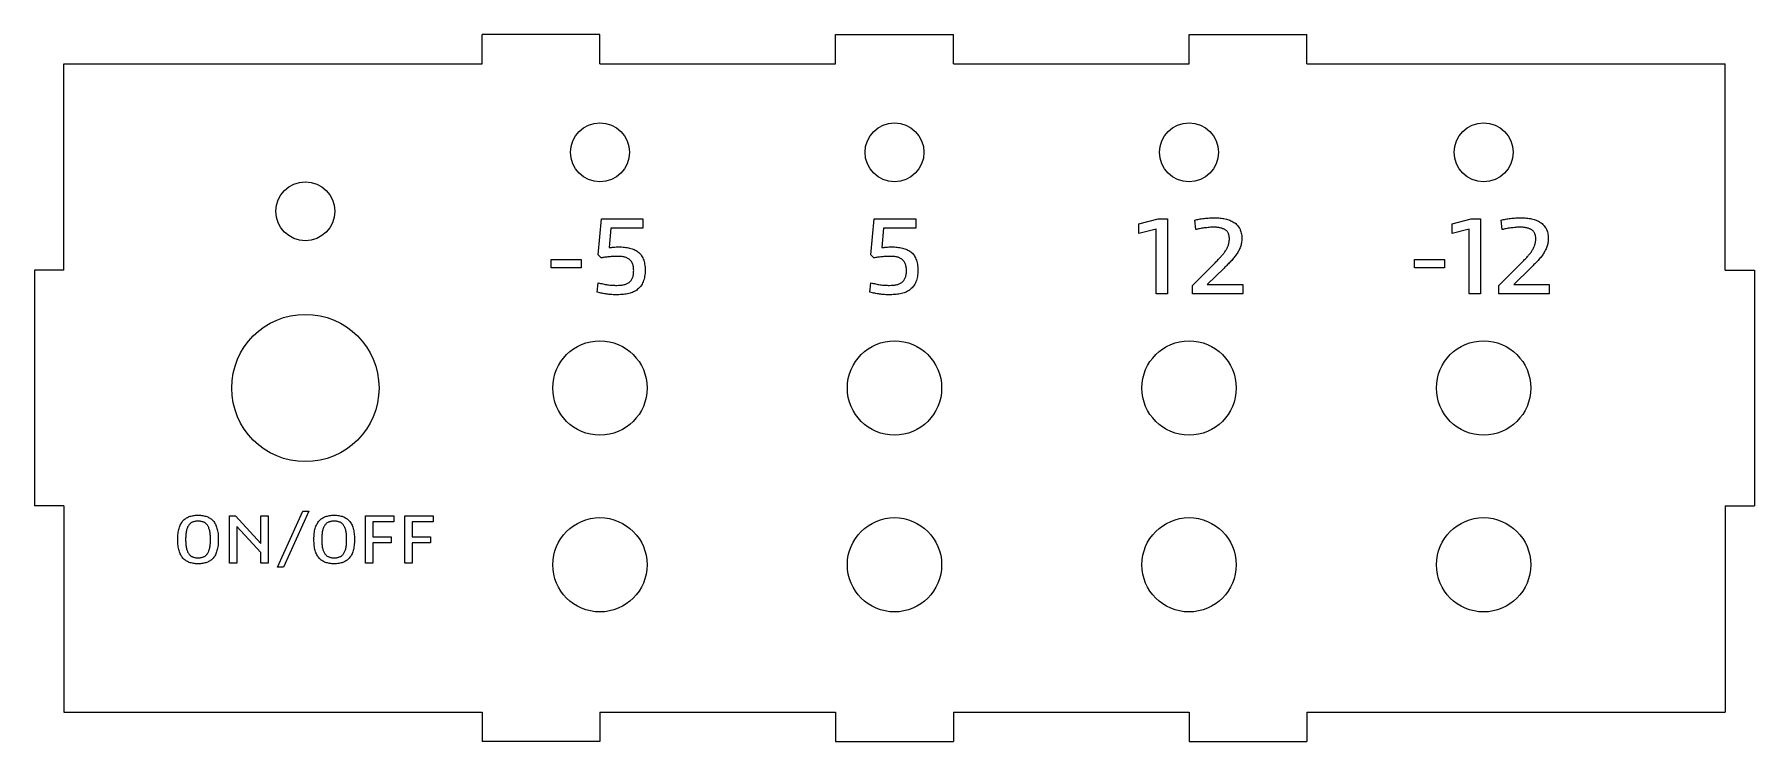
# Model space of a CAD drawing. Header units: millimetres. Extents: x -73 to 73, y -30 to 30.
import ezdxf

# ---------------------------------------------------------------- set-up
doc = ezdxf.new("R2010")
doc.units = ezdxf.units.MM

msp = doc.modelspace()

# ---------------------------------------------------------------- linework, layer by layer
at = {"color": 7, "linetype": 'Continuous', "lineweight": 25}
for p, q in [((-35, 27.5), (-35, 30)), ((-25, 30), (-35, 30)), ((-25, 27.5), (-25, 30)), ((-5, 27.5), (-5, 30)), ((-5, 30), (5, 30)), ((5, 27.5), (5, 30)), ((25, 27.5), (25, 30)), ((25, 30), (35, 30)), ((35, 27.5), (35, 30)), ((-70.5, 10), (-70.5, 27.5)), ((-70.5, 27.5), (-35, 27.5)), ((-25, 27.5), (-5, 27.5)), ((5, 27.5), (25, 27.5)), ((35, 27.5), (70.5, 27.5)), ((70.5, 10), (70.5, 27.5)), ((-25.14, 11.29), (-24.87, 14.35)), ((-24.87, 14.35), (-21.35, 14.35)), ((-24.08, 13.56), (-24.23, 11.91)), ((-21.35, 13.56), (-24.08, 13.56)), ((-21.35, 14.35), (-21.35, 13.56)), ((-2, 11.29), (-1.72, 14.35)), ((-1.72, 14.35), (1.8, 14.35)), ((-0.93, 13.56), (-1.08, 11.91)), ((1.8, 13.56), (-0.93, 13.56)), ((1.8, 14.35), (1.8, 13.56)), ((20.75, 13.92), (22.38, 14.35)), ((20.75, 13.12), (20.75, 13.92)), ((22.2, 13.49), (20.75, 13.12)), ((22.2, 8), (22.2, 13.49)), ((22.38, 14.35), (23.17, 14.35)), ((23.17, 14.35), (23.17, 8)), ((25.57, 13.44), (25.48, 14.24)), ((47.32, 13.92), (48.95, 14.35)), ((47.32, 13.12), (47.32, 13.92)), ((48.77, 13.49), (47.32, 13.12)), ((48.77, 8), (48.77, 13.49)), ((48.95, 14.35), (49.74, 14.35)), ((49.74, 14.35), (49.74, 8)), ((51.58, 13.44), (51.48, 14.24)), ((-29.13, 10.91), (-26.58, 10.91)), ((-29.13, 10.2), (-29.13, 10.91)), ((-26.58, 10.91), (-26.58, 10.2)), ((-24.9, 11.04), (-25.14, 11.29)), ((-1.76, 11.04), (-2, 11.29)), ((25.3, 8.71), (27.22, 10.63)), ((44.14, 10.91), (46.68, 10.91)), ((44.14, 10.2), (44.14, 10.91)), ((46.68, 10.91), (46.68, 10.2)), ((51.3, 8.71), (53.23, 10.63)), ((-73, 10), (-73, -10)), ((-70.5, 10), (-73, 10)), ((-26.58, 10.2), (-29.13, 10.2)), ((-25.23, 8.13), (-25.14, 8.92)), ((-2.08, 8.13), (-2, 8.92)), ((27.97, 10.17), (26.55, 8.79)), ((26.55, 8.79), (29.56, 8.79)), ((29.56, 8.79), (29.56, 8)), ((46.68, 10.2), (44.14, 10.2)), ((53.98, 10.17), (52.56, 8.79)), ((52.56, 8.79), (55.56, 8.79)), ((55.56, 8.79), (55.56, 8)), ((70.5, 10), (73, 10)), ((73, 10), (73, -10)), ((23.17, 8), (22.2, 8)), ((25.3, 8), (25.3, 8.71)), ((29.56, 8), (25.3, 8)), ((49.74, 8), (48.77, 8)), ((51.3, 8), (51.3, 8.71)), ((55.56, 8), (51.3, 8)), ((-70.5, -10), (-73, -10)), ((-70.5, -10), (-70.5, -27.5)), ((70.5, -10), (73, -10)), ((70.5, -10), (70.5, -27.5)), ((-56.44, -10.85), (-55.94, -10.85)), ((-56.44, -14.85), (-56.44, -10.85)), ((-55.94, -10.85), (-53.78, -13.19)), ((-53.78, -10.85), (-53.17, -10.85)), ((-53.78, -13.19), (-53.78, -10.85)), ((-53.17, -10.85), (-53.17, -14.85)), ((-52.37, -15.19), (-50.23, -10.46)), ((-49.71, -10.46), (-51.85, -15.19)), ((-50.23, -10.46), (-49.71, -10.46)), ((-44.89, -10.85), (-42.48, -10.85)), ((-44.89, -14.85), (-44.89, -10.85)), ((-44.28, -11.35), (-44.28, -12.63)), ((-42.48, -11.35), (-44.28, -11.35)), ((-42.48, -10.85), (-42.48, -11.35)), ((-41.56, -10.85), (-39.15, -10.85)), ((-41.56, -14.85), (-41.56, -10.85)), ((-40.94, -11.35), (-40.94, -12.63)), ((-39.15, -11.35), (-40.94, -11.35)), ((-39.15, -10.85), (-39.15, -11.35)), ((-55.83, -11.75), (-55.83, -14.85)), ((-53.78, -13.95), (-55.83, -11.75)), ((-44.28, -12.63), (-42.71, -12.63)), ((-44.28, -13.13), (-44.28, -14.85)), ((-42.71, -13.13), (-44.28, -13.13)), ((-42.71, -12.63), (-42.71, -13.13)), ((-40.94, -12.63), (-39.37, -12.63)), ((-40.94, -13.13), (-40.94, -14.85)), ((-39.37, -13.13), (-40.94, -13.13)), ((-39.37, -12.63), (-39.37, -13.13)), ((-53.78, -14.85), (-53.78, -13.95)), ((-55.83, -14.85), (-56.44, -14.85)), ((-53.17, -14.85), (-53.78, -14.85)), ((-51.85, -15.19), (-52.37, -15.19)), ((-44.28, -14.85), (-44.89, -14.85)), ((-40.94, -14.85), (-41.56, -14.85)), ((-70.5, -27.5), (-35, -27.5)), ((-35, -27.5), (-35, -30)), ((-25, -27.5), (-25, -30)), ((-25, -27.5), (-5, -27.5)), ((-5, -27.5), (-5, -30)), ((5, -27.5), (25, -27.5)), ((5, -27.5), (5, -30)), ((25, -27.5), (25, -30)), ((35, -27.5), (70.5, -27.5)), ((35, -27.5), (35, -30)), ((-25, -30), (-35, -30)), ((-5, -30), (5, -30)), ((25, -30), (35, -30))]:
    msp.add_line(p, q, dxfattribs=at)
for centre, radius in [((-25, 20), 2.5), ((0, 20), 2.5), ((25, 20), 2.5), ((50, 20), 2.5), ((-50, 15), 2.5), ((-50, 0), 6.25), ((-25, 0), 4), ((0, 0), 4), ((25, 0), 4), ((50, 0), 4), ((-25, -15), 4), ((0, -15), 4), ((25, -15), 4), ((50, -15), 4)]:
    msp.add_circle(centre, radius, dxfattribs=at)
for points, knots in [([(25.48, 14.24), (25.54, 14.25), (25.66, 14.29), (25.86, 14.33), (26.06, 14.37), (26.36, 14.4), (26.73, 14.43), (27.02, 14.44), (27.17, 14.44)], [0, 0, 0, 0, 0.109274, 0.22599, 0.349864, 0.481732, 0.747677, 1, 1, 1, 1]), ([(27.1, 13.64), (27.04, 13.64), (26.91, 13.64), (26.71, 13.63), (26.51, 13.6), (26.29, 13.58), (26.09, 13.55), (25.9, 13.51), (25.72, 13.48), (25.62, 13.45), (25.57, 13.44)], [0, 0, 0, 0, 0.117252, 0.247373, 0.385026, 0.524761, 0.661436, 0.791493, 0.906437, 1, 1, 1, 1]), ([(28.42, 12.66), (28.42, 12.7), (28.42, 12.78), (28.4, 12.9), (28.37, 13.01), (28.34, 13.11), (28.29, 13.2), (28.23, 13.29), (28.16, 13.36), (28.07, 13.42), (27.98, 13.47), (27.88, 13.52), (27.77, 13.56), (27.65, 13.59), (27.53, 13.61), (27.39, 13.63), (27.25, 13.64), (27.15, 13.64), (27.1, 13.64)], [0, 0, 0, 0, 0.06797, 0.131374, 0.190878, 0.247026, 0.301281, 0.35459, 0.407773, 0.461954, 0.517931, 0.576428, 0.637876, 0.702174, 0.770624, 0.842809, 0.91892, 1, 1, 1, 1]), ([(27.17, 14.44), (27.24, 14.44), (27.4, 14.44), (27.63, 14.42), (27.85, 14.39), (28.07, 14.35), (28.27, 14.3), (28.46, 14.23), (28.64, 14.15), (28.81, 14.06), (28.96, 13.95), (29.09, 13.82), (29.21, 13.68), (29.3, 13.52), (29.38, 13.34), (29.44, 13.14), (29.48, 12.93), (29.48, 12.78), (29.48, 12.7)], [0, 0, 0, 0, 0.072543, 0.142733, 0.210798, 0.276904, 0.34096, 0.402211, 0.461504, 0.51917, 0.575514, 0.630966, 0.686684, 0.743341, 0.801698, 0.863255, 0.929073, 1, 1, 1, 1]), ([(51.48, 14.24), (51.54, 14.25), (51.67, 14.29), (51.86, 14.33), (52.07, 14.37), (52.36, 14.4), (52.73, 14.43), (53.03, 14.44), (53.17, 14.44)], [0, 0, 0, 0, 0.109274, 0.22599, 0.349864, 0.481732, 0.747677, 1, 1, 1, 1]), ([(53.1, 13.64), (53.04, 13.64), (52.92, 13.64), (52.72, 13.63), (52.51, 13.6), (52.3, 13.58), (52.09, 13.55), (51.9, 13.51), (51.73, 13.48), (51.63, 13.45), (51.58, 13.44)], [0, 0, 0, 0, 0.117252, 0.247373, 0.385026, 0.524761, 0.661436, 0.791493, 0.906437, 1, 1, 1, 1]), ([(54.43, 12.66), (54.43, 12.7), (54.42, 12.78), (54.41, 12.9), (54.38, 13.01), (54.34, 13.11), (54.29, 13.2), (54.23, 13.29), (54.16, 13.36), (54.08, 13.42), (53.99, 13.47), (53.89, 13.52), (53.78, 13.56), (53.66, 13.59), (53.53, 13.61), (53.4, 13.63), (53.25, 13.64), (53.15, 13.64), (53.1, 13.64)], [0, 0, 0, 0, 0.06797, 0.131374, 0.190878, 0.247026, 0.301281, 0.35459, 0.407773, 0.461954, 0.517931, 0.576428, 0.637876, 0.702174, 0.770624, 0.842809, 0.91892, 1, 1, 1, 1]), ([(53.17, 14.44), (53.25, 14.44), (53.41, 14.44), (53.64, 14.42), (53.86, 14.39), (54.07, 14.35), (54.28, 14.3), (54.47, 14.23), (54.65, 14.15), (54.81, 14.06), (54.96, 13.95), (55.09, 13.82), (55.21, 13.68), (55.31, 13.52), (55.39, 13.34), (55.45, 13.14), (55.48, 12.93), (55.48, 12.78), (55.49, 12.7)], [0, 0, 0, 0, 0.0725435, 0.1427328, 0.210798, 0.2769038, 0.34096, 0.4022112, 0.4615045, 0.5191705, 0.5755139, 0.630966, 0.6866837, 0.7433413, 0.801698, 0.8632554, 0.9290734, 1, 1, 1, 1]), ([(-24.23, 11.91), (-24.2, 11.91), (-24.15, 11.92), (-24.06, 11.93), (-23.96, 11.94), (-23.81, 11.95), (-23.63, 11.97), (-23.48, 11.97), (-23.41, 11.97)], [0, 0, 0, 0, 0.094556, 0.2024249, 0.3252945, 0.4598435, 0.7385799, 1, 1, 1, 1]), ([(-23.41, 11.97), (-23.33, 11.97), (-23.16, 11.97), (-22.92, 11.95), (-22.7, 11.92), (-22.48, 11.88), (-22.28, 11.82), (-22.09, 11.75), (-21.92, 11.66), (-21.77, 11.55), (-21.63, 11.43), (-21.51, 11.29), (-21.41, 11.12), (-21.32, 10.94), (-21.25, 10.74), (-21.2, 10.51), (-21.17, 10.26), (-21.17, 10.08), (-21.16, 9.99)], [0, 0, 0, 0, 0.0726668, 0.1423163, 0.2083669, 0.2718554, 0.3323888, 0.3899098, 0.4449029, 0.4985005, 0.5516399, 0.605717, 0.6611919, 0.7193903, 0.7814997, 0.8481327, 0.9209146, 1, 1, 1, 1]), ([(-1.08, 11.91), (-1.06, 11.91), (-1, 11.92), (-0.91, 11.93), (-0.81, 11.94), (-0.67, 11.95), (-0.48, 11.97), (-0.33, 11.97), (-0.26, 11.97)], [0, 0, 0, 0, 0.094556, 0.2024249, 0.3252945, 0.4598435, 0.7385799, 1, 1, 1, 1]), ([(-0.26, 11.97), (-0.18, 11.97), (-0.01, 11.97), (0.22, 11.95), (0.45, 11.92), (0.67, 11.88), (0.87, 11.82), (1.05, 11.75), (1.22, 11.66), (1.38, 11.55), (1.52, 11.43), (1.64, 11.29), (1.74, 11.12), (1.83, 10.94), (1.9, 10.74), (1.95, 10.51), (1.98, 10.26), (1.98, 10.08), (1.98, 9.99)], [0, 0, 0, 0, 0.072667, 0.142316, 0.208367, 0.271855, 0.332389, 0.38991, 0.444903, 0.498501, 0.55164, 0.605717, 0.661192, 0.71939, 0.7815, 0.848133, 0.920915, 1, 1, 1, 1]), ([(27.22, 10.63), (27.31, 10.72), (27.47, 10.89), (27.71, 11.14), (27.92, 11.38), (28.09, 11.62), (28.24, 11.87), (28.33, 12.08), (28.38, 12.25), (28.4, 12.38), (28.42, 12.52), (28.42, 12.61), (28.42, 12.66)], [0, 0, 0, 0, 0.150883, 0.292174, 0.424621, 0.547782, 0.664514, 0.775468, 0.83057, 0.885809, 0.942486, 1, 1, 1, 1]), ([(29.48, 12.7), (29.48, 12.64), (29.48, 12.51), (29.45, 12.32), (29.42, 12.14), (29.36, 11.97), (29.29, 11.81), (29.22, 11.65), (29.13, 11.49), (29, 11.29), (28.81, 11.04), (28.55, 10.75), (28.27, 10.46), (28.07, 10.27), (27.97, 10.17)], [0, 0, 0, 0, 0.064007, 0.126185, 0.185976, 0.244947, 0.303159, 0.361399, 0.420092, 0.479243, 0.600734, 0.727962, 0.861098, 1, 1, 1, 1]), ([(53.23, 10.63), (53.31, 10.72), (53.48, 10.89), (53.72, 11.14), (53.92, 11.38), (54.1, 11.62), (54.24, 11.87), (54.33, 12.08), (54.38, 12.25), (54.41, 12.38), (54.42, 12.52), (54.43, 12.61), (54.43, 12.66)], [0, 0, 0, 0, 0.150883, 0.292174, 0.424621, 0.547782, 0.664514, 0.775468, 0.83057, 0.885809, 0.942486, 1, 1, 1, 1]), ([(55.49, 12.7), (55.48, 12.64), (55.48, 12.51), (55.46, 12.32), (55.42, 12.14), (55.37, 11.97), (55.3, 11.81), (55.22, 11.65), (55.14, 11.49), (55.01, 11.29), (54.82, 11.04), (54.56, 10.75), (54.27, 10.46), (54.08, 10.27), (53.98, 10.17)], [0, 0, 0, 0, 0.064007, 0.126185, 0.185976, 0.244947, 0.303159, 0.361399, 0.420092, 0.479243, 0.600734, 0.727962, 0.861098, 1, 1, 1, 1]), ([(-23.55, 11.17), (-23.61, 11.17), (-23.71, 11.17), (-23.88, 11.16), (-24.05, 11.15), (-24.29, 11.13), (-24.57, 11.09), (-24.8, 11.06), (-24.9, 11.04)], [0, 0, 0, 0, 0.115556, 0.236316, 0.364342, 0.498874, 0.761354, 1, 1, 1, 1]), ([(-22.13, 9.96), (-22.14, 10.02), (-22.14, 10.13), (-22.16, 10.29), (-22.19, 10.43), (-22.23, 10.55), (-22.29, 10.67), (-22.36, 10.77), (-22.44, 10.85), (-22.53, 10.93), (-22.63, 10.99), (-22.73, 11.05), (-22.85, 11.09), (-23.02, 11.13), (-23.26, 11.17), (-23.45, 11.17), (-23.55, 11.17)], [0, 0, 0, 0, 0.079488, 0.15242, 0.218913, 0.280914, 0.339356, 0.39514, 0.448652, 0.502287, 0.556474, 0.612332, 0.669682, 0.730581, 0.859581, 1, 1, 1, 1]), ([(-0.41, 11.17), (-0.46, 11.17), (-0.56, 11.17), (-0.73, 11.16), (-0.9, 11.15), (-1.14, 11.13), (-1.43, 11.09), (-1.65, 11.06), (-1.76, 11.04)], [0, 0, 0, 0, 0.115556, 0.236316, 0.364342, 0.498874, 0.761354, 1, 1, 1, 1]), ([(1.01, 9.96), (1.01, 10.02), (1.01, 10.13), (0.99, 10.29), (0.96, 10.43), (0.91, 10.55), (0.85, 10.67), (0.79, 10.77), (0.71, 10.85), (0.62, 10.93), (0.52, 10.99), (0.41, 11.05), (0.3, 11.09), (0.12, 11.13), (-0.11, 11.17), (-0.3, 11.17), (-0.41, 11.17)], [0, 0, 0, 0, 0.079488, 0.15242, 0.218913, 0.280914, 0.339356, 0.39514, 0.448652, 0.502287, 0.556474, 0.612332, 0.669682, 0.730581, 0.859581, 1, 1, 1, 1]), ([(-25.14, 8.92), (-25.01, 8.89), (-24.75, 8.83), (-24.36, 8.76), (-23.97, 8.71), (-23.71, 8.71), (-23.57, 8.71)], [0, 0, 0, 0, 0.254711, 0.500443, 0.746547, 1, 1, 1, 1]), ([(-23.57, 8.71), (-23.47, 8.71), (-23.28, 8.71), (-23.04, 8.74), (-22.86, 8.79), (-22.74, 8.83), (-22.63, 8.88), (-22.53, 8.95), (-22.44, 9.02), (-22.36, 9.12), (-22.29, 9.22), (-22.23, 9.34), (-22.19, 9.47), (-22.16, 9.62), (-22.14, 9.79), (-22.14, 9.9), (-22.13, 9.96)], [0, 0, 0, 0, 0.136256, 0.26303, 0.323189, 0.380018, 0.435345, 0.488795, 0.542603, 0.596346, 0.651865, 0.710247, 0.772765, 0.841541, 0.917262, 1, 1, 1, 1]), ([(-21.16, 9.99), (-21.17, 9.9), (-21.17, 9.72), (-21.2, 9.47), (-21.25, 9.23), (-21.33, 9.02), (-21.42, 8.82), (-21.53, 8.65), (-21.66, 8.5), (-21.8, 8.37), (-21.96, 8.25), (-22.14, 8.15), (-22.34, 8.08), (-22.55, 8.01), (-22.77, 7.97), (-23.01, 7.94), (-23.26, 7.92), (-23.43, 7.91), (-23.51, 7.91)], [0, 0, 0, 0, 0.0768014, 0.1483559, 0.2144901, 0.2767963, 0.3353653, 0.3917055, 0.4462112, 0.5002482, 0.5547057, 0.6104058, 0.6681173, 0.729006, 0.7925779, 0.8585045, 0.9278157, 1, 1, 1, 1]), ([(-2, 8.92), (-1.86, 8.89), (-1.61, 8.83), (-1.22, 8.76), (-0.82, 8.71), (-0.56, 8.71), (-0.42, 8.71)], [0, 0, 0, 0, 0.254711, 0.500443, 0.746547, 1, 1, 1, 1]), ([(-0.42, 8.71), (-0.32, 8.71), (-0.13, 8.71), (0.11, 8.74), (0.28, 8.79), (0.4, 8.83), (0.51, 8.88), (0.61, 8.95), (0.71, 9.02), (0.79, 9.12), (0.86, 9.22), (0.91, 9.34), (0.96, 9.47), (0.99, 9.62), (1.01, 9.79), (1.01, 9.9), (1.01, 9.96)], [0, 0, 0, 0, 0.136256, 0.26303, 0.323189, 0.380018, 0.435345, 0.488795, 0.542603, 0.596346, 0.651865, 0.710247, 0.772765, 0.841541, 0.917262, 1, 1, 1, 1]), ([(1.98, 9.99), (1.98, 9.9), (1.98, 9.72), (1.95, 9.47), (1.9, 9.23), (1.82, 9.02), (1.73, 8.82), (1.62, 8.65), (1.49, 8.5), (1.35, 8.37), (1.18, 8.25), (1.01, 8.15), (0.81, 8.08), (0.6, 8.01), (0.38, 7.97), (0.14, 7.94), (-0.11, 7.92), (-0.28, 7.91), (-0.37, 7.91)], [0, 0, 0, 0, 0.076801, 0.148356, 0.21449, 0.276796, 0.335365, 0.391705, 0.446211, 0.500248, 0.554706, 0.610406, 0.668117, 0.729006, 0.792578, 0.858505, 0.927816, 1, 1, 1, 1]), ([(-23.51, 7.91), (-23.6, 7.91), (-23.75, 7.91), (-23.98, 7.92), (-24.2, 7.94), (-24.48, 7.97), (-24.82, 8.03), (-25.09, 8.1), (-25.23, 8.13)], [0, 0, 0, 0, 0.1399206, 0.2727834, 0.4003845, 0.5211709, 0.7582234, 1, 1, 1, 1]), ([(-0.37, 7.91), (-0.45, 7.91), (-0.61, 7.91), (-0.84, 7.92), (-1.06, 7.94), (-1.33, 7.97), (-1.68, 8.03), (-1.95, 8.1), (-2.08, 8.13)], [0, 0, 0, 0, 0.1399206, 0.2727834, 0.4003845, 0.5211709, 0.7582234, 1, 1, 1, 1]), ([(-60.83, -12.85), (-60.83, -12.76), (-60.83, -12.59), (-60.81, -12.35), (-60.77, -12.12), (-60.73, -11.92), (-60.66, -11.73), (-60.59, -11.56), (-60.5, -11.41), (-60.4, -11.27), (-60.28, -11.16), (-60.15, -11.06), (-60.01, -10.97), (-59.85, -10.91), (-59.68, -10.86), (-59.5, -10.82), (-59.31, -10.8), (-59.18, -10.8), (-59.11, -10.8)], [0, 0, 0, 0, 0.086053, 0.165896, 0.239569, 0.307756, 0.37123, 0.431001, 0.487844, 0.54199, 0.595066, 0.647584, 0.700621, 0.754921, 0.811494, 0.871093, 0.933617, 1, 1, 1, 1]), ([(-59.11, -11.3), (-59.15, -11.3), (-59.23, -11.3), (-59.35, -11.32), (-59.46, -11.34), (-59.57, -11.37), (-59.66, -11.42), (-59.75, -11.48), (-59.83, -11.55), (-59.9, -11.64), (-59.97, -11.74), (-60.02, -11.85), (-60.07, -11.98), (-60.1, -12.12), (-60.13, -12.28), (-60.15, -12.46), (-60.16, -12.65), (-60.17, -12.78), (-60.17, -12.85)], [0, 0, 0, 0, 0.059158, 0.114669, 0.167443, 0.217543, 0.265918, 0.314544, 0.36407, 0.415451, 0.469545, 0.527634, 0.590467, 0.658253, 0.732233, 0.814029, 0.903072, 1, 1, 1, 1]), ([(-59.11, -10.8), (-59.04, -10.8), (-58.91, -10.8), (-58.72, -10.82), (-58.54, -10.86), (-58.37, -10.91), (-58.21, -10.97), (-58.07, -11.06), (-57.94, -11.16), (-57.83, -11.27), (-57.72, -11.41), (-57.63, -11.56), (-57.56, -11.73), (-57.5, -11.92), (-57.45, -12.12), (-57.41, -12.35), (-57.39, -12.59), (-57.39, -12.76), (-57.39, -12.85)], [0, 0, 0, 0, 0.065653, 0.128006, 0.187154, 0.243825, 0.298219, 0.351592, 0.403978, 0.457145, 0.511385, 0.568326, 0.628085, 0.691669, 0.759973, 0.833818, 0.913799, 1, 1, 1, 1]), ([(-58.06, -12.85), (-58.06, -12.78), (-58.06, -12.65), (-58.07, -12.46), (-58.09, -12.28), (-58.12, -12.12), (-58.16, -11.98), (-58.2, -11.85), (-58.25, -11.74), (-58.32, -11.64), (-58.39, -11.55), (-58.47, -11.48), (-58.55, -11.42), (-58.65, -11.37), (-58.76, -11.34), (-58.87, -11.32), (-58.98, -11.3), (-59.07, -11.3), (-59.11, -11.3)], [0, 0, 0, 0, 0.0970803, 0.1862633, 0.2681882, 0.342285, 0.4101768, 0.4729739, 0.5309791, 0.5849412, 0.6361458, 0.6854526, 0.7341553, 0.7833303, 0.833891, 0.886355, 0.9415533, 1, 1, 1, 1]), ([(-49.28, -12.85), (-49.28, -12.76), (-49.27, -12.59), (-49.25, -12.35), (-49.22, -12.12), (-49.17, -11.92), (-49.11, -11.73), (-49.03, -11.56), (-48.94, -11.41), (-48.84, -11.27), (-48.73, -11.16), (-48.6, -11.06), (-48.45, -10.97), (-48.3, -10.91), (-48.13, -10.86), (-47.95, -10.82), (-47.75, -10.8), (-47.62, -10.8), (-47.55, -10.8)], [0, 0, 0, 0, 0.086053, 0.165896, 0.239569, 0.307756, 0.37123, 0.431001, 0.487844, 0.54199, 0.595066, 0.647584, 0.700621, 0.754921, 0.811494, 0.871093, 0.933617, 1, 1, 1, 1]), ([(-47.55, -11.3), (-47.6, -11.3), (-47.68, -11.3), (-47.8, -11.32), (-47.91, -11.34), (-48.01, -11.37), (-48.11, -11.42), (-48.2, -11.48), (-48.28, -11.55), (-48.35, -11.64), (-48.41, -11.74), (-48.47, -11.85), (-48.51, -11.98), (-48.55, -12.12), (-48.58, -12.28), (-48.6, -12.46), (-48.61, -12.65), (-48.61, -12.78), (-48.61, -12.85)], [0, 0, 0, 0, 0.059158, 0.114669, 0.167443, 0.217543, 0.265918, 0.314544, 0.36407, 0.415451, 0.469545, 0.527634, 0.590467, 0.658253, 0.732233, 0.814029, 0.903072, 1, 1, 1, 1]), ([(-47.55, -10.8), (-47.49, -10.8), (-47.35, -10.8), (-47.16, -10.82), (-46.98, -10.86), (-46.81, -10.91), (-46.66, -10.97), (-46.52, -11.06), (-46.39, -11.16), (-46.27, -11.27), (-46.17, -11.41), (-46.08, -11.56), (-46, -11.73), (-45.94, -11.92), (-45.89, -12.12), (-45.86, -12.35), (-45.84, -12.59), (-45.83, -12.76), (-45.83, -12.85)], [0, 0, 0, 0, 0.065653, 0.128006, 0.187154, 0.243825, 0.298219, 0.351592, 0.403978, 0.457145, 0.511385, 0.568326, 0.628085, 0.691669, 0.759973, 0.833818, 0.913799, 1, 1, 1, 1]), ([(-46.5, -12.85), (-46.5, -12.78), (-46.5, -12.65), (-46.51, -12.46), (-46.53, -12.28), (-46.56, -12.12), (-46.6, -11.98), (-46.64, -11.85), (-46.7, -11.74), (-46.76, -11.64), (-46.83, -11.55), (-46.91, -11.48), (-47, -11.42), (-47.1, -11.37), (-47.2, -11.34), (-47.31, -11.32), (-47.43, -11.3), (-47.51, -11.3), (-47.55, -11.3)], [0, 0, 0, 0, 0.0970803, 0.1862633, 0.2681882, 0.342285, 0.4101768, 0.4729739, 0.5309791, 0.5849412, 0.6361458, 0.6854526, 0.7341553, 0.7833303, 0.833891, 0.886355, 0.9415533, 1, 1, 1, 1]), ([(-59.11, -14.91), (-59.18, -14.91), (-59.31, -14.91), (-59.5, -14.88), (-59.68, -14.85), (-59.85, -14.8), (-60.01, -14.73), (-60.15, -14.65), (-60.28, -14.55), (-60.4, -14.43), (-60.5, -14.3), (-60.59, -14.15), (-60.66, -13.98), (-60.73, -13.79), (-60.77, -13.58), (-60.81, -13.36), (-60.83, -13.11), (-60.83, -12.94), (-60.83, -12.85)], [0, 0, 0, 0, 0.066381, 0.128904, 0.188501, 0.245073, 0.299372, 0.352409, 0.404925, 0.457801, 0.512169, 0.569011, 0.62878, 0.692253, 0.760438, 0.834388, 0.913949, 1, 1, 1, 1]), ([(-60.17, -12.85), (-60.17, -12.92), (-60.16, -13.06), (-60.15, -13.25), (-60.13, -13.42), (-60.1, -13.58), (-60.07, -13.73), (-60.02, -13.85), (-59.97, -13.97), (-59.9, -14.07), (-59.83, -14.15), (-59.75, -14.23), (-59.66, -14.29), (-59.57, -14.33), (-59.46, -14.37), (-59.35, -14.39), (-59.23, -14.41), (-59.15, -14.41), (-59.11, -14.41)], [0, 0, 0, 0, 0.096908, 0.185932, 0.267711, 0.341676, 0.409448, 0.472268, 0.530344, 0.584766, 0.636136, 0.685382, 0.734225, 0.78259, 0.832679, 0.885355, 0.940854, 1, 1, 1, 1]), ([(-57.39, -12.85), (-57.39, -12.94), (-57.39, -13.11), (-57.41, -13.36), (-57.45, -13.58), (-57.5, -13.79), (-57.56, -13.98), (-57.63, -14.15), (-57.72, -14.3), (-57.82, -14.43), (-57.94, -14.55), (-58.07, -14.65), (-58.21, -14.73), (-58.37, -14.8), (-58.54, -14.85), (-58.72, -14.88), (-58.91, -14.91), (-59.04, -14.91), (-59.11, -14.91)], [0, 0, 0, 0, 0.0861994, 0.165898, 0.240019, 0.3083222, 0.3719043, 0.4316621, 0.488602, 0.5430647, 0.5960311, 0.6484158, 0.7017872, 0.7561799, 0.8128497, 0.8719973, 0.9343483, 1, 1, 1, 1]), ([(-59.11, -14.41), (-59.07, -14.41), (-58.98, -14.41), (-58.87, -14.39), (-58.76, -14.37), (-58.65, -14.33), (-58.55, -14.29), (-58.47, -14.23), (-58.39, -14.15), (-58.32, -14.07), (-58.25, -13.97), (-58.2, -13.85), (-58.16, -13.73), (-58.12, -13.58), (-58.09, -13.42), (-58.07, -13.25), (-58.06, -13.06), (-58.06, -12.92), (-58.06, -12.85)], [0, 0, 0, 0, 0.0584346, 0.1136215, 0.1659864, 0.2165366, 0.2657014, 0.3146216, 0.3636461, 0.41484, 0.469131, 0.5271241, 0.5899082, 0.6577859, 0.7318674, 0.8137753, 0.9029399, 1, 1, 1, 1]), ([(-47.55, -14.91), (-47.62, -14.91), (-47.75, -14.91), (-47.95, -14.88), (-48.13, -14.85), (-48.3, -14.8), (-48.45, -14.73), (-48.6, -14.65), (-48.72, -14.55), (-48.84, -14.43), (-48.94, -14.3), (-49.03, -14.15), (-49.11, -13.98), (-49.17, -13.79), (-49.22, -13.58), (-49.25, -13.36), (-49.27, -13.11), (-49.28, -12.94), (-49.28, -12.85)], [0, 0, 0, 0, 0.0663814, 0.1289042, 0.1885013, 0.2450733, 0.2993723, 0.3524086, 0.4049254, 0.4578005, 0.5121693, 0.569011, 0.6287803, 0.6922527, 0.7604381, 0.8343881, 0.9139492, 1, 1, 1, 1]), ([(-48.61, -12.85), (-48.61, -12.92), (-48.61, -13.06), (-48.6, -13.25), (-48.58, -13.42), (-48.55, -13.58), (-48.51, -13.73), (-48.47, -13.85), (-48.41, -13.97), (-48.35, -14.07), (-48.28, -14.15), (-48.2, -14.23), (-48.11, -14.29), (-48.01, -14.33), (-47.91, -14.37), (-47.8, -14.39), (-47.68, -14.41), (-47.6, -14.41), (-47.55, -14.41)], [0, 0, 0, 0, 0.096908, 0.185932, 0.267711, 0.341676, 0.409448, 0.472268, 0.530344, 0.584766, 0.636136, 0.685382, 0.734225, 0.78259, 0.832679, 0.885355, 0.940854, 1, 1, 1, 1]), ([(-45.83, -12.85), (-45.83, -12.94), (-45.84, -13.11), (-45.86, -13.36), (-45.89, -13.58), (-45.94, -13.79), (-46, -13.98), (-46.08, -14.15), (-46.17, -14.3), (-46.27, -14.43), (-46.39, -14.55), (-46.52, -14.65), (-46.66, -14.73), (-46.81, -14.8), (-46.98, -14.85), (-47.16, -14.88), (-47.35, -14.91), (-47.49, -14.91), (-47.55, -14.91)], [0, 0, 0, 0, 0.086199, 0.165898, 0.240019, 0.308322, 0.371904, 0.431662, 0.488602, 0.543065, 0.596031, 0.648416, 0.701787, 0.75618, 0.81285, 0.871997, 0.934348, 1, 1, 1, 1]), ([(-47.55, -14.41), (-47.51, -14.41), (-47.43, -14.41), (-47.31, -14.39), (-47.2, -14.37), (-47.1, -14.33), (-47, -14.29), (-46.91, -14.23), (-46.83, -14.15), (-46.76, -14.07), (-46.7, -13.97), (-46.64, -13.85), (-46.6, -13.73), (-46.56, -13.58), (-46.53, -13.42), (-46.51, -13.25), (-46.5, -13.06), (-46.5, -12.92), (-46.5, -12.85)], [0, 0, 0, 0, 0.058435, 0.113621, 0.165986, 0.216537, 0.265701, 0.314622, 0.363646, 0.41484, 0.469131, 0.527124, 0.589908, 0.657786, 0.731867, 0.813775, 0.90294, 1, 1, 1, 1])]:
    msp.add_open_spline(points, degree=3, knots=knots, dxfattribs=at)

doc.saveas('drawing.dxf')
